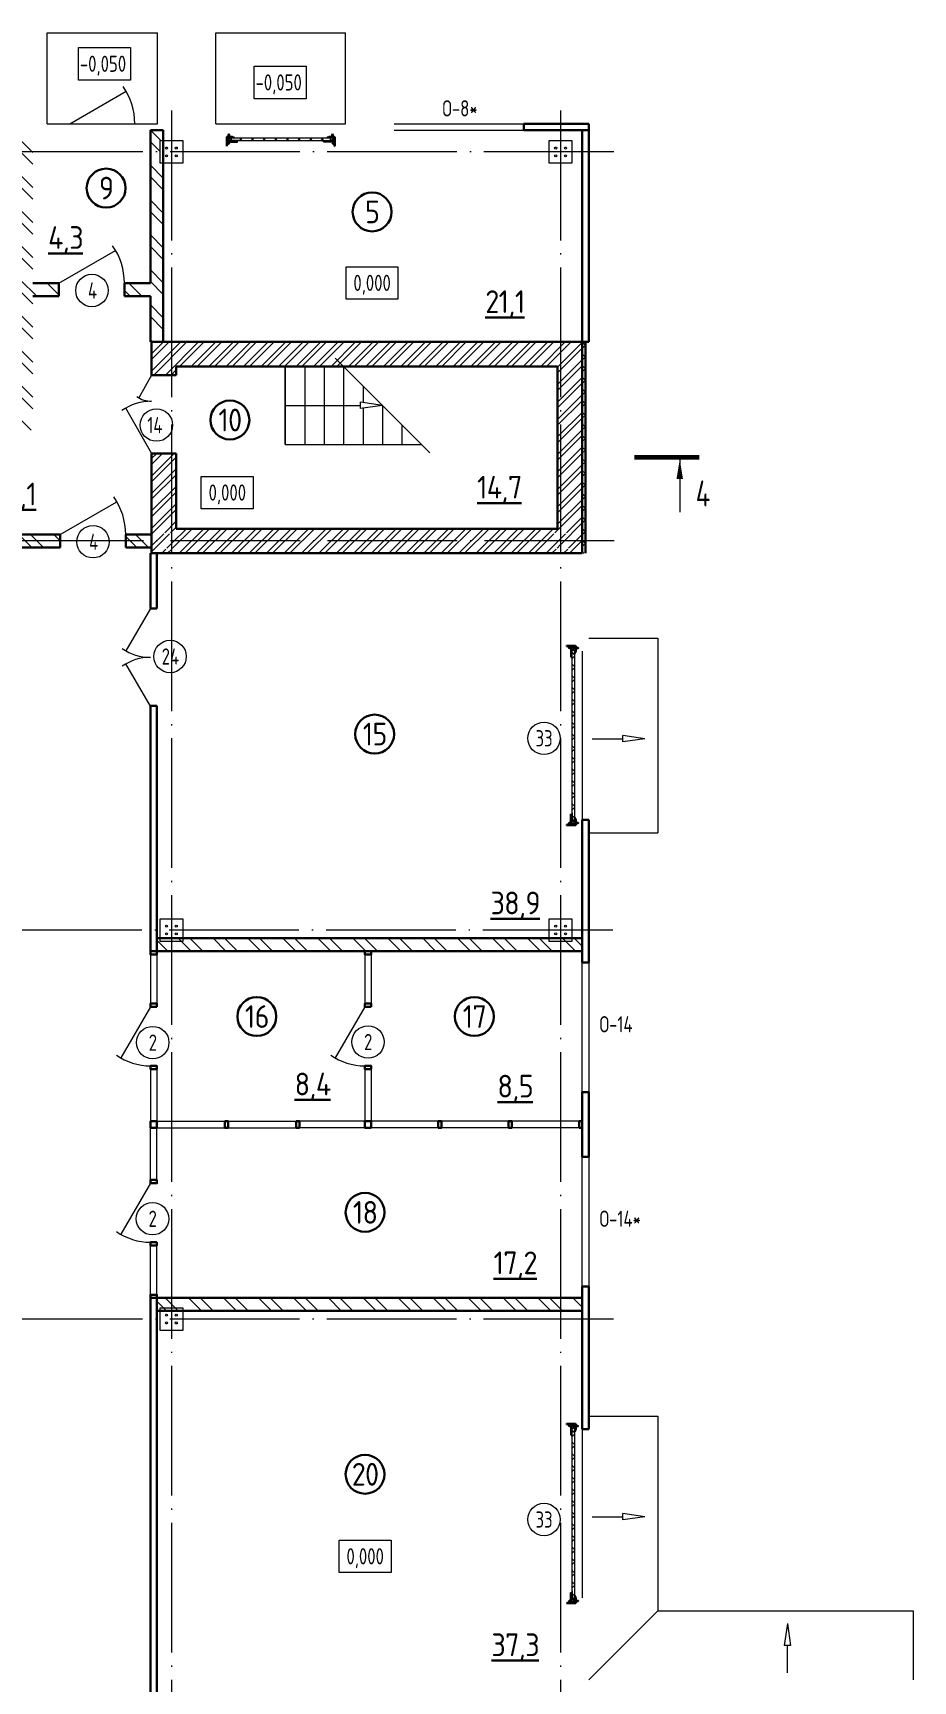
# Model space of a CAD drawing. Extents: x -965262 to 1142518, y -357520 to 71675.
# Drawn here: x -808587 to -795017, y -304829 to -279412 of the extents above; entities that cross this region are included whole.
import ezdxf

# ---------------------------------------------------------------- set-up
doc = ezdxf.new("R2010")
doc.units = 0
doc.header["$LTSCALE"] = 10
doc.linetypes.add('DOTE', pattern=[2.42, 2, -0.2, 0.02, -0.2])
doc.layers.get('0').update_dxf_attribs({"linetype": 'CONTINUOUS', "lineweight": 30})
doc.layers.add('DOTE', color=7, linetype='DOTE', lineweight=9)
doc.styles.add('GOST 2.304', font='isocpeur.ttf', dxfattribs={"width": 0.75, "height": 250})
doc.styles.add('GOST-2.304_Type-B', font='isocpeur.ttf', dxfattribs={"width": 0.9})
doc.styles.get("Standard").update_dxf_attribs({"font": 'isocpeur.ttf', "height": 300})

# ---------------------------------------------------------------- blocks, each defined once
blk = doc.blocks.new('anchor.bolt')
for p, q in [((-0.07, 0), (-0.07, -0.72)), ((0.07, 0), (0.07, -0.06)), ((-0.1, -0.04), (-0.07, -0.03)), ((-0.1, -0.04), (0.09, -0.06)), ((0.07, -0.07), (-0.1, -0.04)), ((-0.1, -0.11), (-0.07, -0.1)), ((-0.1, -0.11), (0.09, -0.13)), ((0.07, -0.14), (-0.1, -0.11)), ((-0.1, -0.18), (-0.07, -0.17)), ((-0.1, -0.18), (0.09, -0.2)), ((0.07, -0.21), (-0.1, -0.18)), ((-0.1, -0.25), (-0.07, -0.24)), ((-0.1, -0.25), (0.09, -0.27)), ((0.07, -0.28), (-0.1, -0.25)), ((-0.1, -0.32), (-0.07, -0.31)), ((-0.1, -0.32), (0.09, -0.34)), ((0.07, -0.35), (-0.1, -0.32)), ((-0.1, -0.39), (-0.07, -0.38)), ((-0.1, -0.39), (0.09, -0.41)), ((0.07, -0.42), (-0.1, -0.39)), ((-0.1, -0.46), (-0.07, -0.45)), ((-0.1, -0.46), (0.09, -0.48)), ((0.07, -0.49), (-0.1, -0.46)), ((-0.1, -0.53), (-0.07, -0.52)), ((-0.1, -0.53), (0.09, -0.55)), ((0.07, -0.56), (-0.1, -0.53)), ((-0.09, -0.6), (-0.07, -0.59)), ((-0.09, -0.6), (0.09, -0.62)), ((0.07, -0.63), (-0.09, -0.6)), ((-0.07, -0.72), (0, -0.8)), ((-0.04, -0.62), (-0.06, -0.63)), ((-0.06, -0.64), (-0.06, -0.63)), ((-0.06, -0.73), (-0.06, -0.64)), ((0, -0.79), (-0.06, -0.73)), ((-0.01, -0.63), (-0.04, -0.62)), ((-0.03, -0.63), (0, -0.79)), ((-0.03, -0.63), (0.01, -0.78)), ((-0.02, -0.63), (0.01, -0.77)), ((-0.01, -0.63), (0.02, -0.76)), ((0.03, -0.69), (-0.01, -0.63)), ((0, -0.64), (0.03, -0.75)), ((0, -0.8), (0.07, -0.72)), ((0, -0.79), (0.03, -0.74)), ((0.01, -0.66), (0.03, -0.74)), ((0.03, -0.74), (0.03, -0.69)), ((0.07, -0.06), (0.09, -0.06)), ((0.09, -0.06), (0.07, -0.07)), ((0.07, -0.07), (0.07, -0.13)), ((0.07, -0.13), (0.09, -0.13)), ((0.09, -0.13), (0.07, -0.14)), ((0.07, -0.14), (0.07, -0.2)), ((0.07, -0.2), (0.09, -0.2)), ((0.09, -0.2), (0.07, -0.21)), ((0.07, -0.21), (0.07, -0.27)), ((0.07, -0.27), (0.09, -0.27)), ((0.09, -0.27), (0.07, -0.28)), ((0.07, -0.28), (0.07, -0.34)), ((0.07, -0.33), (0.09, -0.34)), ((0.09, -0.34), (0.07, -0.35)), ((0.07, -0.35), (0.07, -0.41)), ((0.07, -0.4), (0.09, -0.41)), ((0.09, -0.41), (0.07, -0.42)), ((0.07, -0.42), (0.07, -0.48)), ((0.07, -0.47), (0.09, -0.48)), ((0.09, -0.48), (0.07, -0.49)), ((0.07, -0.49), (0.07, -0.55)), ((0.07, -0.55), (0.09, -0.55)), ((0.09, -0.55), (0.07, -0.56)), ((0.07, -0.56), (0.07, -0.62)), ((0.09, -0.62), (0.07, -0.63)), ((0.07, -0.62), (0.09, -0.62)), ((0.07, -0.63), (0.07, -0.72))]:
    blk.add_line(p, q)
blk.add_arc((0.16, -0.64), 0.222, 187.9982, 219.836)
blk = doc.blocks.new('Крепеж_ворот')
at = {"lineweight": 15}
h = blk.add_hatch(dxfattribs=at)
h.set_pattern_fill('ANSI31', color=256, scale=2, angle=180)
h.set_pattern_definition([(225, (746089.599, 74802.7244), (4.49013, -4.49013), [])])
h.paths.add_polyline_path([(746087, 74804), (746087, 74802), (746091, 74802), (746094, 74802), (746094, 74804)], flags=17)
h.paths.add_polyline_path([(746116, 74802, 0.165118), (746120, 74803), (746124, 74806, -0.301689), (746131, 74807), (746135, 74805, 0.130081), (746138, 74804), (746142, 74804), (746142, 74806), (746138, 74806, -0.130081), (746136, 74807), (746133, 74809, 0.301689), (746123, 74808), (746118, 74805, -0.165112), (746116, 74804), (746064, 74804, -0.414223), (746061, 74807), (746061, 74868), (746059, 74868), (746059, 74869), (746059, 74870), (746059, 74870), (746059, 74871), (746059, 74872), (746059, 74872), (746059, 74873), (746059, 74874), (746059, 74875), (746059, 74876), (746059, 74876), (746059, 74877), (746059, 74877), (746059, 74878), (746059, 74879), (746059, 74879), (746061, 74879), (746061, 74945), (746058, 74945), (746058, 74807, 0.41422), (746064, 74802)])
h = blk.add_hatch(dxfattribs=at)
h.set_pattern_fill('ANSI31', color=256, scale=2, angle=90)
h.set_pattern_definition([(135, (736343.8085, 75928.334), (-4.490128, -4.490128), [])])
edge = h.paths.add_edge_path()
edge.add_ellipse((746065, 74838), major_axis=(-1.67, 1.67), ratio=1, start_angle=45, end_angle=135, ccw=False)
edge.add_line((746063, 74838), (746063, 74868))
edge.add_line((746063, 74868), (746061, 74868))
edge.add_line((746061, 74868), (746061, 74838))
edge.add_ellipse((746065, 74838), major_axis=(-2.89, 2.89), ratio=1, start_angle=45, end_angle=135)
edge.add_line((746065, 74834), (746097, 74834))
edge.add_line((746097, 74834), (746097, 74836))
edge.add_line((746097, 74836), (746065, 74836))
edge = h.paths.add_edge_path()
edge.add_ellipse((746065, 74890), major_axis=(2.89, 2.89), ratio=1, start_angle=106, end_angle=135)
edge.add_line((746061, 74890), (746061, 74879))
edge.add_line((746061, 74879), (746063, 74879))
edge.add_line((746063, 74879), (746063, 74890))
edge.add_ellipse((746065, 74890), major_axis=(-1.67, 1.67), ratio=1, start_angle=16, end_angle=45, ccw=False)
edge.add_line((746063, 74891), (746070, 74904))
edge.add_ellipse((746079, 74899), major_axis=(7.45, 7.45), ratio=1, start_angle=-3, end_angle=106, ccw=False)
edge.add_line((746087, 74906), (746097, 74894))
edge.add_line((746097, 74894), (746099, 74895))
edge.add_line((746099, 74895), (746088, 74907))
edge.add_ellipse((746079, 74899), major_axis=(8.67, 8.67), ratio=1, start_angle=-3, end_angle=106)
edge.add_line((746068, 74905), (746062, 74892))
h = blk.add_hatch(color=256, dxfattribs=at)
h.dxf.hatch_style = 1
h.paths.add_polyline_path([(746146, 74809), (746143, 74810, 0.10613), (746142, 74810), (746136, 74809, -0.181324), (746135, 74810, 0.335683), (746120, 74809, -0.119126), (746119, 74809, 0.371631), (746118, 74808), (746118, 74808, 0.451909), (746119, 74807, 0.124341), (746121, 74808, -0.343618), (746134, 74808, 0.181324), (746137, 74808), (746143, 74808, -0.110452), (746143, 74808), (746147, 74807, -0.710497), (746147, 74805), (746143, 74804), (746136, 74804, -0.178994), (746133, 74805, 0.369834), (746130, 74805, -0.178993), (746127, 74804), (746122, 74804, 0.120709), (746122, 74804), (746120, 74803, -0.017147), (746119, 74802, 0.538795), (746120, 74802), (746127, 74802, 0.207608), (746131, 74804, -0.433918), (746132, 74804, 0.207608), (746135, 74802), (746143, 74802, 0.079707), (746143, 74802), (746148, 74804, 0.461502), (746149, 74807, -0.250825), (746149, 74808, -0.128039), (746173, 74816, 0.416657), (746174, 74816), (746174, 74817, 0.409849), (746173, 74817, 0.127248)])
for p, q in [((746058, 74807), (746058, 74945)), ((746058, 74945), (746061, 74945)), ((746059, 74879), (746063, 74879)), ((746059, 74868), (746059, 74879)), ((746059, 74868), (746063, 74868)), ((746061, 74879), (746061, 74945)), ((746061, 74879), (746061, 74890)), ((746061, 74807), (746061, 74868)), ((746061, 74838), (746061, 74868)), ((746068, 74905), (746062, 74892)), ((746070, 74904), (746063, 74891)), ((746063, 74838), (746063, 74890)), ((746064, 74883), (746063, 74883)), ((746064, 74865), (746063, 74865)), ((746064, 74883), (746064, 74874)), ((746067, 74880), (746064, 74883)), ((746064, 74875), (746064, 74873)), ((746064, 74874), (746064, 74865)), ((746067, 74868), (746064, 74865)), ((746064, 74804), (746116, 74804)), ((746064, 74802), (746116, 74802)), ((746097, 74836), (746065, 74836)), ((746097, 74834), (746065, 74834)), ((746067, 74880), (746067, 74875)), ((746067, 74873), (746067, 74868)), ((746079, 74806), (746102, 74806)), ((746079, 74806), (746079, 74804)), ((746079, 74804), (746102, 74804)), ((746082, 74814), (746081, 74813)), ((746081, 74813), (746081, 74806)), ((746099, 74814), (746082, 74814)), ((746086, 74813), (746086, 74806)), ((746087, 74906), (746097, 74894)), ((746088, 74907), (746099, 74895)), ((746095, 74813), (746095, 74806)), ((746097, 74894), (746099, 74895)), ((746097, 74834), (746097, 74836)), ((746099, 74814), (746100, 74813)), ((746100, 74813), (746100, 74806)), ((746102, 74806), (746102, 74804)), ((746118, 74805), (746123, 74808)), ((746120, 74803), (746124, 74806)), ((746135, 74805), (746131, 74807)), ((746136, 74807), (746133, 74809)), ((746142, 74806), (746138, 74806)), ((746138, 74804), (746142, 74804)), ((746142, 74806), (746142, 74804)), ((746142, 74804), (746142, 74806)), ((746143, 74804), (746147, 74805)), ((746143, 74802), (746148, 74804)), ((746174, 74817), (746174, 74816))]:
    blk.add_line(p, q)
for p, q in [((746061, 74879), (746061, 74881)), ((746061, 74834), (746061, 74868)), ((746063, 74883), (746063, 74874)), ((746063, 74874), (746063, 74865)), ((746073, 74842), (746073, 74905)), ((746073, 74896), (746077, 74892)), ((746073, 74851), (746077, 74855)), ((746074, 74886), (746074, 74861)), ((746074, 74880), (746076, 74880)), ((746074, 74867), (746076, 74867)), ((746076, 74886), (746076, 74883)), ((746076, 74883), (746076, 74886)), ((746076, 74886), (746077, 74886)), ((746076, 74864), (746076, 74883)), ((746077, 74873), (746076, 74880)), ((746076, 74880), (746076, 74867)), ((746077, 74873), (746076, 74867)), ((746076, 74864), (746076, 74861)), ((746076, 74864), (746076, 74861)), ((746076, 74861), (746077, 74861)), ((746077, 74886), (746077, 74892)), ((746077, 74861), (746077, 74855)), ((746081, 74898), (746081, 74886)), ((746081, 74849), (746081, 74861)), ((746087, 74898), (746082, 74898)), ((746082, 74886), (746087, 74886)), ((746082, 74861), (746087, 74861)), ((746087, 74849), (746082, 74849)), ((746087, 74899), (746087, 74898)), ((746087, 74886), (746087, 74898)), ((746087, 74886), (746098, 74886)), ((746087, 74849), (746087, 74861)), ((746087, 74861), (746098, 74861)), ((746087, 74847), (746087, 74849)), ((746099, 74885), (746099, 74883)), ((746099, 74883), (746099, 74864)), ((746099, 74882), (746100, 74882)), ((746099, 74865), (746100, 74865)), ((746099, 74862), (746099, 74864)), ((746100, 74861), (746100, 74886)), ((746100, 74886), (746110, 74886)), ((746100, 74861), (746110, 74861)), ((746110, 74861), (746110, 74886)), ((746110, 74881), (746225, 74881)), ((746110, 74865), (746212, 74865)), ((746114, 74877), (746225, 74877)), ((746250, 74859), (746250, 74863))]:
    blk.add_line(p, q, dxfattribs=at)
at = {"lineweight": 15, "ltscale": 0.5}
for p, q in [((746076, 74886), (746074, 74886)), ((746076, 74861), (746074, 74861))]:
    blk.add_line(p, q, dxfattribs=at)
at = {"lineweight": 15, "extrusion": (-1.7375e-14, 1, 0)}
for p, q in [((746113, 74884), (746225, 74884)), ((746113, 74863), (746113, 74884)), ((746113, 74863), (746136, 74863)), ((746117, 74857), (746117, 74829)), ((746117, 74826), (746119, 74823)), ((746119, 74823), (746123, 74825)), ((746121, 74857), (746121, 74829)), ((746123, 74825), (746121, 74828)), ((746123, 74863), (746123, 74863)), ((746250, 74863), (746123, 74863)), ((746250, 74859), (746123, 74859)), ((746124, 74840), (746124, 74849)), ((746136, 74882), (746157, 74882)), ((746136, 74863), (746136, 74882)), ((746157, 74882), (746157, 74863)), ((746157, 74863), (746212, 74863))]:
    blk.add_line(p, q, dxfattribs=at)
at = {"lineweight": 15, "ltscale": 0.5, "extrusion": (-1.7375e-14, 1, 0)}
for p, q in [((746113, 74880), (746225, 74880)), ((746136, 74866), (746113, 74866)), ((746115, 74871), (746120, 74871)), ((746121, 74857), (746117, 74857)), ((746117, 74852), (746117, 74854)), ((746121, 74840), (746117, 74840)), ((746117, 74837), (746117, 74835)), ((746121, 74829), (746117, 74829)), ((746120, 74839), (746120, 74850)), ((746124, 74848), (746120, 74848)), ((746124, 74841), (746120, 74841)), ((746123, 74869), (746123, 74863)), ((746123, 74863), (746123, 74859)), ((746140, 74863), (746140, 74859)), ((746153, 74863), (746153, 74859)), ((746212, 74866), (746157, 74866)), ((746173, 74863), (746173, 74859))]:
    blk.add_line(p, q, dxfattribs=at)
at = {"lineweight": 15, "extrusion": (-2.77556e-16, -1, 0)}
for p, q in [((746225, 74866), (746114, 74866)), ((746128, 74866), (746128, 74863)), ((746138, 74866), (746138, 74863)), ((746164, 74866), (746164, 74863)), ((746174, 74866), (746174, 74863)), ((746201, 74866), (746201, 74863)), ((746210, 74866), (746210, 74863)), ((746225, 74884), (746225, 74863))]:
    blk.add_line(p, q, dxfattribs=at)
at = {"extrusion": (-1, -4.26669e-14, 0)}
for p, q in [((746118, 74808), (746118, 74808)), ((746136, 74809), (746142, 74810)), ((746143, 74808), (746137, 74808)), ((746143, 74810), (746146, 74809)), ((746147, 74807), (746143, 74808))]:
    blk.add_line(p, q, dxfattribs=at)
at = {"extrusion": (-1, -4.2422e-14, 1.22461e-16)}
for p, q in [((746119, 74803), (746122, 74804)), ((746127, 74802), (746120, 74802)), ((746122, 74804), (746127, 74804)), ((746143, 74802), (746135, 74802)), ((746136, 74804), (746143, 74804))]:
    blk.add_line(p, q, dxfattribs=at)
for centre, radius, start, end in [((746064, 74807), 5.62, 180, 270), ((746064, 74807), 3.11, 180, 270), ((746082, 74804), 10.4, 68.2753, 87.8782), ((746091, 74798), 16.2, 73.306, 107.292), ((746099, 74804), 10.4, 92.1218, 111.7247), ((746116, 74807), 3.11, 270, 307.5043), ((746116, 74807), 5.62, 270, 307.5043), ((746119, 74808), 0.586, 91.7247, 173.2711), ((746119, 74807), 0.586, 173.2711, 270.547), ((746118, 74812), 3.52, 271.7247, 298.8983), ((746118, 74812), 5.21, 270.547, 298.8983), ((746128, 74799), 12.4, 54.8903, 129.1143), ((746128, 74799), 10.7, 54.8903, 130.7448), ((746128, 74801), 8.97, 60.3534, 127.5043), ((746128, 74801), 8.97, 60.3534, 127.5043), ((746128, 74801), 8.97, 60.3534, 127.5043), ((746128, 74801), 6.46, 60.3534, 127.5043), ((746136, 74811), 3.54, 234.8903, 276), ((746136, 74811), 1.86, 234.8903, 276), ((746138, 74810), 5.62, 240.3534, 270), ((746138, 74810), 3.11, 240.3534, 270), ((746143, 74810), 0.292, 71.7675, 96), ((746143, 74808), 0.292, 70.7873, 96), ((746176, 74761), 56.8, 93.2805, 122.2878), ((746147, 74806), 0.562, 289.2127, 70.7873), ((746147, 74806), 2.25, 288.2291, 27.3228), ((746176, 74765), 50.3, 93.6593, 122.8448), ((746150, 74807), 0.586, 151, 207.3228), ((746173, 74817), 0.6, 4.1357, 93.2805), ((746173, 74816), 0.6, 273.6593, 4.1357)]:
    blk.add_arc(centre, radius, start, end)
at = {"lineweight": 15}
for centre, radius, start, end in [((746079, 74899), 8.28, 0, 136.0097), ((746079, 74847), 8.28, 223.9903, 0), ((746077, 74883), 0.956, 180, 270), ((746077, 74883), 0.75, 180, 270), ((746077, 74864), 0.956, 90, 180), ((746077, 74864), 0.75, 90, 180), ((746076, 74892), 0.375, 0, 45), ((746076, 74855), 0.375, 315, 0), ((746082, 74898), 0.375, 91, 180), ((746082, 74886), 0.75, 180, 270), ((746082, 74861), 0.75, 90, 180), ((746082, 74849), 0.375, 180, 269), ((746098, 74885), 0.375, 0, 90), ((746098, 74862), 0.375, 270, 0), ((746123, 74857), 5.92, 90, 180), ((746123, 74829), 5.92, 180, 199.6464), ((746123, 74857), 1.87, 90, 180), ((746129, 74855), 8.15, 194.9986, 233.9214), ((746129, 74833), 8.15, 126.0786, 165.0014), ((746123, 74829), 1.87, 180, 185.5313)]:
    blk.add_arc(centre, radius, start, end, dxfattribs=at)
at = {"lineweight": 15, "ltscale": 0.5}
for centre, radius, start, end in [((746119, 74852), 2.25, 195, 270), ((746119, 74836), 2.25, 90, 165), ((746119, 74850), 0.375, 0, 90), ((746119, 74839), 0.375, 270, 0)]:
    blk.add_arc(centre, radius, start, end, dxfattribs=at)
at = {"extrusion": (-1.22461e-16, -5.20252e-30, -1)}
for centre, radius, start, end in [((-746120, 74802), 0.187, 270, 62.4687), ((-746122, 74803), 0.586, 62.4687, 90), ((-746127, 74809), 4.69, 229.4077, 270), ((-746127, 74807), 4.69, 223.0863, 270), ((-746131, 74803), 2.32, 49.4077, 130.5923), ((-746131, 74803), 0.637, 43.0863, 136.9137), ((-746135, 74807), 4.69, 270, 316.9137), ((-746136, 74809), 4.69, 270, 310.5923), ((-746143, 74804), 0.292, 250.7873, 270), ((-746143, 74802), 0.292, 251.7709, 270)]:
    blk.add_arc(centre, radius, start, end, dxfattribs=at)
at = {"extrusion": (0, 0, -1)}
for centre, major_axis, start_param, end_param in [((746065, 74890), (2.89, 2.89), 3.926991, 4.433136), ((746065, 74838), (-2.89, 2.89), 3.926991, 5.497787), ((746065, 74890), (-1.67, 1.67), 5.497787, 6.003933), ((746065, 74838), (-1.67, 1.67), 3.926991, 5.497787), ((746079, 74899), (8.67, 8.67), 4.433136, 6.335545), ((746079, 74899), (7.45, 7.45), 4.433136, 6.335545)]:
    blk.add_ellipse(centre, major_axis=major_axis, ratio=1, start_param=start_param, end_param=end_param, dxfattribs=at)
for points in [[(746067, 74875), (746066, 74875), (746064, 74875)], [(746064, 74873), (746066, 74873), (746067, 74873)]]:
    blk.add_rational_spline(points, [1, 1.01284142743, 1], degree=2)
at = {"lineweight": 15, "ltscale": 0.5}
for points, knots in [([(746115, 74871), (746115, 74871), (746114, 74871), (746114, 74871), (746114, 74872), (746113, 74872), (746113, 74872), (746113, 74873), (746113, 74873), (746113, 74873)], [0.37141352, 0.37141352, 0.37141352, 0.37141352, 0.39402571, 0.39402571, 0.41663789, 0.41663789, 0.43959523, 0.43959523, 0.46255257, 0.46255257, 0.46255257, 0.46255257]), ([(746123, 74869), (746123, 74869), (746123, 74869), (746122, 74870), (746122, 74870), (746122, 74871), (746122, 74871), (746121, 74871), (746121, 74871), (746120, 74871)], [0.28027447, 0.28027447, 0.28027447, 0.28027447, 0.30323181, 0.30323181, 0.32618916, 0.32618916, 0.34880134, 0.34880134, 0.37141352, 0.37141352, 0.37141352, 0.37141352])]:
    blk.add_open_spline(points, degree=3, knots=knots, dxfattribs=at)
at = {"lineweight": 15}
for points in [[(746117, 74827), (746117, 74827), (746117, 74826), (746117, 74826)], [(746121, 74828), (746121, 74828), (746121, 74828), (746121, 74829)]]:
    blk.add_open_spline(points, degree=3, dxfattribs=at)
at = {"xscale": -50.80000000000001, "yscale": 50.80000000000001, "zscale": 50.80000000000001}
blk.add_blockref('anchor.bolt', (746091, 74804), dxfattribs=at)

msp = doc.modelspace()

# ---------------------------------------------------------------- hatches: boundary and pattern name
at = {"lineweight": 15}
h = msp.add_hatch(dxfattribs=at)
h.set_pattern_fill('ANSI32', color=256, scale=40, angle=90, style=0)
h.paths.add_polyline_path([(-820401.8, -280912), (-820601.8, -280912), (-820601.8, -281247), (-820401.8, -281247)])
h.paths.add_polyline_path([(-822606.8, -282772), (-822806.8, -282772), (-822806.8, -285337), (-822606.8, -285337)])
h.paths.add_polyline_path([(-822606.8, -281247), (-822806.8, -281247), (-822806.8, -282572), (-822606.8, -282572)])
h.paths.add_polyline_path([(-822606.8, -280912), (-822806.8, -280912), (-822806.8, -281247), (-822606.8, -281247)])
h.paths.add_polyline_path([(-835967, -291032), (-836367, -291032), (-836367, -291422), (-835967, -291422)])
h.paths.add_polyline_path([(-838957, -291032), (-839357, -291032), (-839357, -291422), (-838957, -291422)], flags=17)
h.paths.add_polyline_path([(-828037, -290097), (-828427, -290097), (-828427, -290497), (-828037, -290497)], flags=17)
h.paths.add_polyline_path([(-843392, -300467), (-843467, -300467), (-843467, -301167), (-844352, -301167), (-844352, -301267), (-843392, -301267)], flags=17)
h.paths.add_polyline_path([(-842327, -301167), (-843267, -301167), (-843267, -300467), (-843292, -300467), (-843292, -301267), (-842327, -301267)])
h.paths.add_polyline_path([(-843392, -299567), (-843467, -299567), (-843467, -299757), (-843392, -299757)], flags=16)
h.paths.add_polyline_path([(-843267, -299567), (-843292, -299567), (-843292, -299757), (-843267, -299757)], flags=17)
h.paths.add_polyline_path([(-844352, -299567), (-844402, -299567), (-844402, -301167), (-844352, -301167)], flags=17)
h.paths.add_polyline_path([(-844452, -299567), (-844602, -299567), (-844602, -301367), (-844452, -301367)], flags=17)
h.paths.add_polyline_path([(-820401.8, -280912), (-820601.8, -280912), (-820601.8, -281247), (-820401.8, -281247)])
h.paths.add_polyline_path([(-848452, -303816.8), (-848762, -303816.8), (-848762, -304016.8), (-848452, -304016.8)])
h.paths.add_polyline_path([(-848237, -303816.8), (-848452, -303816.8), (-848452, -304016.8), (-848237, -304016.8)])
h.paths.add_polyline_path([(-846637, -303816.8), (-847037, -303816.8), (-847037, -304016.8), (-846637, -304016.8)])
h.paths.add_polyline_path([(-845327, -303816.8), (-845727, -303816.8), (-845727, -304016.8), (-845327, -304016.8)])
h.paths.add_polyline_path([(-843727, -303816.8), (-844127, -303816.8), (-844127, -304016.8), (-843727, -304016.8)])
h.paths.add_polyline_path([(-842452, -303816.8), (-842527, -303816.8), (-842527, -304016.8), (-842452, -304016.8)])
h.paths.add_polyline_path([(-842452, -280812), (-842787, -280812), (-842787, -281012), (-842452, -281012)])
h.paths.add_polyline_path([(-842127, -280812), (-842452, -280812), (-842452, -281012), (-842327, -281012), (-842327, -281072), (-842277, -281072), (-842277, -281247), (-842127, -281247)])
h.paths.add_polyline_path([(-842127, -281247), (-842277, -281247), (-842277, -281422), (-842327, -281422), (-842327, -287072), (-842277, -287072), (-842277, -287247), (-842127, -287247)])
h.paths.add_polyline_path([(-842127, -287247), (-842277, -287247), (-842277, -287422), (-842327, -287422), (-842327, -293072), (-842277, -293072), (-842277, -293247), (-842127, -293247), (-842127, -291622), (-836452, -291622), (-836452, -291422), (-842127, -291422)])
h.paths.add_polyline_path([(-842127, -293247), (-842277, -293247), (-842277, -293422), (-842327, -293422), (-842327, -296357), (-842127, -296357)])
h.paths.add_polyline_path([(-842127, -297357), (-842327, -297357), (-842327, -297557), (-842452, -297557), (-842452, -297757), (-842327, -297757), (-842327, -297957), (-842127, -297957)])
h.paths.add_polyline_path([(-842452, -297557), (-845452, -297557), (-845452, -297757), (-842452, -297757)])
h.paths.add_polyline_path([(-845452, -297557), (-848452, -297557), (-848452, -297757), (-847162, -297757), (-847162, -297957), (-846962, -297957), (-846962, -297757), (-845452, -297757)])
h.paths.add_polyline_path([(-848452, -297557), (-848762, -297557), (-848762, -297757), (-848452, -297757)])
h.paths.add_polyline_path([(-848452, -299367), (-848762, -299367), (-848762, -299567), (-848452, -299567)])
h.paths.add_polyline_path([(-846562, -299367), (-846962, -299367), (-846962, -299247), (-847162, -299247), (-847162, -299367), (-848452, -299367), (-848452, -299567), (-846562, -299567)])
h.paths.add_polyline_path([(-846962, -298967), (-847162, -298967), (-847162, -299247), (-846962, -299247)])
h.paths.add_polyline_path([(-845452, -299422), (-845627, -299422), (-845627, -299367), (-845652, -299367), (-845652, -299567), (-845452, -299567)])
h.paths.add_polyline_path([(-844252, -299367), (-845277, -299367), (-845277, -299422), (-845452, -299422), (-845452, -299567), (-844452, -299567), (-844452, -301367), (-842452, -301367), (-842452, -301267), (-843292, -301267), (-843292, -300467), (-843392, -300467), (-843392, -301267), (-844352, -301267), (-844352, -299567), (-844252, -299567)])
h.paths.add_polyline_path([(-842127, -299567), (-841727.5, -299567), (-841727.5, -299367), (-842127, -299367), (-842127, -299247), (-842277, -299247), (-842277, -299422), (-842452, -299422), (-842452, -299567), (-842327, -299567), (-842327, -301267), (-842452, -301267), (-842452, -301367), (-842327, -301367), (-842327, -303816.8), (-842452, -303816.8), (-842452, -304016.8), (-842127, -304016.8)])
h.paths.add_polyline_path([(-842452, -299422), (-842627, -299422), (-842627, -299367), (-843542, -299367), (-843542, -299567), (-843392, -299567), (-843392, -299757), (-843292, -299757), (-843292, -299567), (-842452, -299567)], flags=17)
h.paths.add_polyline_path([(-842127, -298967), (-842327, -298967), (-842327, -299072), (-842277, -299072), (-842277, -299247), (-842127, -299247)])
h.paths.add_polyline_path([(-840417.5, -299247), (-840617.5, -299247), (-840617.5, -299367), (-840817.5, -299367), (-840817.5, -299567), (-840417.5, -299567), (-840417.5, -299472)])
h.paths.add_polyline_path([(-840417.5, -293347), (-836627, -293347), (-836627, -293247), (-840617.5, -293247), (-840617.5, -299247), (-840417.5, -299247)])
h.paths.add_polyline_path([(-836627, -293147), (-840617.5, -293147), (-840617.5, -293247), (-836627, -293247)], flags=17)
h.paths.add_polyline_path([(-830627, -293247), (-836277, -293247), (-836277, -293347), (-830627, -293347)])
h.paths.add_polyline_path([(-830627, -293147), (-836277, -293147), (-836277, -293247), (-830627, -293247)])
h.paths.add_polyline_path([(-829837, -293247), (-830277, -293247), (-830277, -293347), (-829837, -293347)])
h.paths.add_polyline_path([(-829837, -293147), (-830277, -293147), (-830277, -293247), (-829837, -293247)])
h.paths.add_polyline_path([(-832852, -291472), (-833027, -291472), (-833027, -291422), (-836452, -291422), (-836452, -291622), (-832852, -291622)])
h.paths.add_polyline_path([(-830452, -291472), (-830627, -291472), (-830627, -291422), (-832677, -291422), (-832677, -291472), (-832852, -291472), (-832852, -291622), (-830452, -291622)])
h.paths.add_polyline_path([(-830127, -291297), (-830277, -291297), (-830277, -291472), (-830452, -291472), (-830452, -291622), (-830127, -291622)])
h.paths.add_polyline_path([(-830127, -287247), (-830327, -287247), (-830327, -291122), (-830277, -291122), (-830277, -291297), (-830127, -291297)])
h.paths.add_polyline_path([(-830127, -286247), (-830277, -286247), (-830277, -286422), (-830327, -286422), (-830327, -287247), (-830127, -287247)])
h.paths.add_polyline_path([(-826137, -285337), (-830127, -285337), (-830127, -281247), (-830327, -281247), (-830327, -286072), (-830277, -286072), (-830277, -286247), (-830127, -286247), (-830127, -285537), (-826137, -285537)])
h.paths.add_polyline_path([(-830127, -280812), (-830327, -280812), (-830327, -281247), (-830127, -281247)])
h.paths.add_polyline_path([(-818452, -285337), (-825127, -285337), (-825127, -285537), (-818452, -285537)])
h.paths.add_polyline_path([(-815957, -285337), (-818452, -285337), (-818452, -285537), (-815957, -285537)])
h.paths.add_polyline_path([(-812452, -285337), (-814947, -285337), (-814947, -285537), (-812452, -285537)])
h.paths.add_polyline_path([(-806577, -281422), (-806627, -281422), (-806627, -281247), (-806777, -281247), (-806777, -283272), (-807176.8, -283272), (-807176.8, -283472), (-806777, -283472), (-806777, -284177), (-806577, -284177)])
h.paths.add_polyline_path([(-806627, -281072), (-806577, -281072), (-806577, -280912), (-806777, -280912), (-806777, -281247), (-806627, -281247)])
h.paths.add_polyline_path([(-808587, -280912), (-808787, -280912), (-808787, -281247), (-808587, -281247)])
h.paths.add_polyline_path([(-828827, -293347), (-828827, -293147), (-828627, -293147), (-828627, -287147), (-808167, -287147), (-808167, -287347), (-828427, -287347), (-828427, -293347)])
h.paths.add_polyline_path([(-812452, -285537), (-812452, -285337), (-808787, -285337), (-808787, -281247), (-808587, -281247), (-808587, -283272), (-808186.8, -283272), (-808186.8, -283472), (-808587, -283472), (-808587, -285537)])
h.paths.add_polyline_path([(-807157, -287347), (-806757, -287347), (-806757, -287147), (-807157, -287147)])
h.paths.add_polyline_path([(-806677, -293572), (-800117, -293572), (-800117, -293372), (-806677, -293372)])
h.paths.add_polyline_path([(-806677, -299122), (-800117, -299122), (-800117, -298922), (-806677, -298922)])
h = msp.add_hatch(dxfattribs=at)
h.set_pattern_fill('ANSI37', color=256, scale=40, angle=270)
h.set_pattern_definition([(315, (-806278.97, -281046.9), (89.8026, 89.8026), []), (45, (-806278.97, -281046.9), (-89.8026, 89.8026), [])])
h.paths.add_polyline_path([(-805533.4, -281027.9), (-807033.4, -281027.9), (-807033.4, -281067.9), (-805533.4, -281067.9)])
h.paths.add_polyline_path([(-806633.4, -281027.9), (-807033.4, -281027.9), (-807033.4, -281067.9), (-806633.4, -281067.9)], flags=16)
h.paths.add_polyline_path([(-806633.4, -281067.9), (-804000.6, -281067.9), (-804000.6, -281027.9), (-806633.4, -281027.9)])
h = msp.add_hatch(dxfattribs=at)
h.set_pattern_fill('ANSI32', color=256, scale=20, style=0)
h.set_pattern_definition([(45, (-1267480.36, -422871.15), (-134.70384, 134.70384), []), (45, (-1267390.56, -422871.15), (-134.70384, 134.70384), [])])
h.paths.add_polyline_path([(-806452, -285892), (-806757, -285892), (-806757, -285897), (-806452, -285897)], flags=16)
h.paths.add_polyline_path([(-806377, -285892), (-806452, -285892), (-806452, -285897), (-806377, -285897)], flags=17)
h.paths.add_polyline_path([(-806452, -284687), (-806757, -284687), (-806757, -284692), (-806452, -284692)], flags=16)
h.paths.add_polyline_path([(-806377, -284687), (-806452, -284687), (-806452, -284692), (-806377, -284692)], flags=17)
h.paths.add_polyline_path([(-800117, -284177), (-806757, -284177), (-806757, -284692), (-806377, -284692), (-806377, -284557), (-800497, -284557), (-800497, -287057), (-806377, -287057), (-806377, -285892), (-806757, -285892), (-806757, -287437), (-806677, -287437), (-800117, -287437)])
h.paths.add_polyline_path([(-800577, -287122), (-800327, -287122), (-800327, -287136), (-800427.5, -287136, 0.4142136), (-800447.5, -287156), (-800447.5, -287338, 0.4142136), (-800427.5, -287358), (-800327, -287358), (-800327, -287372), (-800577, -287372), (-800577, -287358), (-800476.5, -287358, 0.4142136), (-800456.5, -287338), (-800456.5, -287156, 0.4142136), (-800476.5, -287136), (-800577, -287136)], flags=16)
h.paths.add_polyline_path([(-806327, -287122), (-806327, -287136), (-806447.5, -287136), (-806447.5, -287358), (-806327, -287358), (-806327, -287372), (-806577, -287372), (-806577, -287358), (-806456.5, -287358), (-806456.5, -287136), (-806577, -287136), (-806577, -287122)], flags=16)
h = msp.add_hatch(dxfattribs=at)
h.set_pattern_fill('ANSI37', color=256, scale=40)
h.set_pattern_definition([(45, (-165344.78, -35656.45), (-89.802561, 89.802561), []), (135, (-165344.78, -35656.45), (-89.802561, -89.802561), [])])
h.paths.add_polyline_path([(-800117, -287437), (-800117, -284177), (-800067, -284177), (-800067, -287437)])
h = msp.add_hatch(dxfattribs=at)
h.set_pattern_fill('ANSI37', color=256, scale=40)
h.set_pattern_definition([(45, (-960615.63, 641880.33), (-89.802561, 89.802561), []), (135, (-960615.63, 641880.33), (-89.802561, -89.802561), [])])
h.paths.add_polyline_path([(-800272.9, -291563.4), (-800272.9, -288930.6), (-800232.9, -288930.6), (-800232.9, -291563.4)])
h = msp.add_hatch(dxfattribs=at)
h.set_pattern_fill('ANSI37', color=256, scale=40)
h.set_pattern_definition([(45, (-960615.63, 629880.33), (-89.802561, 89.802561), []), (135, (-960615.63, 629880.33), (-89.802561, -89.802561), [])])
h.paths.add_polyline_path([(-800272.9, -303563.4), (-800272.9, -300930.6), (-800232.9, -300930.6), (-800232.9, -303563.4)])

# ---------------------------------------------------------------- linework, layer by layer
at = {"lineweight": 15, "ltscale": 0.3}
for p, q in [((-808366.8, -280811.9, 1808.5), (-808366.8, -279411.9, 1808.5)), ((-808366.8, -279411.9, 1808.5), (-806666.8, -279411.9, 1808.5)), ((-806666.8, -280811.9, 1808.5), (-806666.8, -279411.9, 1808.5)), ((-805766.8, -280811.9, 1808.5), (-805766.8, -279411.9, 1808.5)), ((-805766.8, -279411.9, 1808.5), (-803766.8, -279411.9, 1808.5)), ((-803766.8, -280811.9, 1808.5), (-803766.8, -279411.9, 1808.5)), ((-808366.8, -280811.9, 1808.5), (-806666.8, -280811.9, 1808.5)), ((-805766.8, -280811.9, 1808.5), (-803766.8, -280811.9, 1808.5)), ((-804697, -285757, 1808.5), (-804697, -284557, 1808.5))]:
    msp.add_line(p, q, dxfattribs=at)
at = {"lineweight": 15}
for p, q in [((-807882.7, -279637.9, 1808.5), (-807082.7, -279637.9, 1808.5)), ((-807882.7, -280137.9, 1808.5), (-807882.7, -279637.9, 1808.5)), ((-807082.7, -279637.9, 1808.5), (-807082.7, -280137.9, 1808.5)), ((-805174, -279925.7, 1808.5), (-804374, -279925.7, 1808.5)), ((-805174, -280425.7, 1808.5), (-805174, -279925.7, 1808.5)), ((-804374, -279925.7, 1808.5), (-804374, -280425.7, 1808.5)), ((-808017, -280812), (-807151, -280312)), ((-807082.7, -280137.9, 1808.5), (-807882.7, -280137.9, 1808.5)), ((-804374, -280425.7, 1808.5), (-805174, -280425.7, 1808.5)), ((-803016.8, -280812), (-801016.8, -280812)), ((-806627, -281422, -1451.3), (-806627, -281072, -1451.3)), ((-806627, -281072, -1451.3), (-806277, -281072, -1451.3)), ((-806277, -281072, -1451.3), (-806277, -281422, -1451.3)), ((-805533.4, -281027.9, 1808.5), (-804000.6, -281027.9, 1808.5)), ((-805533.4, -281027.9, 1808.5), (-805533.4, -281067.9, 1808.5)), ((-805533.4, -281067.9, 1808.5), (-804000.6, -281067.9, 1808.5)), ((-804000.6, -281027.9, 1808.5), (-804000.6, -281067.9, 1808.5)), ((-803016.8, -280912), (-801016.8, -280912)), ((-800627, -281422, -1451.3), (-800627, -281072, -1451.3)), ((-800627, -281072, -1451.3), (-800277, -281072, -1451.3)), ((-800277, -281072, -1451.3), (-800277, -281422, -1451.3)), ((-806277, -281422, -1451.3), (-806627, -281422, -1451.3)), ((-800277, -281422, -1451.3), (-800627, -281422, -1451.3)), ((-808186.8, -283272), (-807312.1, -282767, 1808.5)), ((-803759.5, -283017, 1808.5), (-802959.5, -283017, 1808.5)), ((-803759.5, -283517, 1808.5), (-803759.5, -283017, 1808.5)), ((-802959.5, -283017, 1808.5), (-802959.5, -283517, 1808.5)), ((-802959.5, -283517, 1808.5), (-803759.5, -283517, 1808.5)), ((-803928.3, -284425.7, 1808.5), (-802465.7, -285888.4, 1808.5)), ((-806757, -284692), (-806957, -285038.4)), ((-803197, -285157, 1808.5), (-803536.3, -285108, 1808.5)), ((-803536.3, -285206, 1808.5), (-803536.3, -285108, 1808.5)), ((-803197, -285157, 1808.5), (-803536.3, -285206, 1808.5)), ((-806757, -285892), (-807157, -285199.2)), ((-805991.7, -286250.7, 1808.5), (-805191.7, -286250.7, 1808.5)), ((-805991.7, -286750.7, 1808.5), (-805991.7, -286250.7, 1808.5)), ((-805191.7, -286250.7, 1808.5), (-805191.7, -286750.7, 1808.5)), ((-808167, -287147, 2143.4), (-807292.3, -286642, 3951.9)), ((-805191.7, -286750.7, 1808.5), (-805991.7, -286750.7, 1808.5)), ((-806777, -288287), (-807154.5, -288940.8)), ((-800232.9, -288930.6, 1808.5), (-800272.9, -288930.6, 1808.5)), ((-800272.9, -291563.4, 1808.5), (-800272.9, -288930.6, 1808.5)), ((-800232.9, -291563.4, 1808.5), (-800232.9, -288930.6, 1808.5)), ((-800117, -288947), (-800117, -291547)), ((-800016.7, -288747), (-798951.5, -288747)), ((-798951.5, -288747), (-798951.5, -291747)), ((-806777, -289797), (-807154.5, -289143.2)), ((-799150, -290296), (-799489.3, -290247)), ((-799489.3, -290345), (-799489.3, -290247)), ((-799966.5, -290296), (-799489.3, -290296)), ((-799150, -290296), (-799489.3, -290345)), ((-800232.9, -291563.4, 1808.5), (-800272.9, -291563.4, 1808.5)), ((-800016.7, -291747), (-798951.5, -291747)), ((-806627, -293422, -1451.3), (-806627, -293072, -1451.3)), ((-806627, -293072, -1451.3), (-806277, -293072, -1451.3)), ((-806277, -293072, -1451.3), (-806277, -293422, -1451.3)), ((-800627, -293422, -1451.3), (-800627, -293072, -1451.3)), ((-800627, -293072, -1451.3), (-800277, -293072, -1451.3)), ((-800277, -293072, -1451.3), (-800277, -293422, -1451.3)), ((-806277, -293422, -1451.3), (-806627, -293422, -1451.3)), ((-800277, -293422, -1451.3), (-800627, -293422, -1451.3)), ((-806777, -293622), (-806777, -294382)), ((-806677, -293622), (-806677, -294382)), ((-803472, -293622), (-803472, -294382)), ((-803372, -293622), (-803372, -294382)), ((-800117, -295747), (-800117, -293747)), ((-800017, -293747), (-800017, -295747)), ((-806777, -294432), (-807232, -295220.1)), ((-803472, -294432), (-803927, -295220.1)), ((-806777, -295392), (-806777, -296197)), ((-806677, -295392), (-806677, -296197)), ((-803472, -295392), (-803472, -296197)), ((-803372, -295392), (-803372, -296197)), ((-806777, -297102), (-806777, -296297)), ((-806677, -296197), (-805627, -296197)), ((-806677, -297102), (-806677, -296297)), ((-806677, -296297), (-805627, -296297)), ((-805577, -296197), (-804527, -296197)), ((-805577, -296297), (-804527, -296297)), ((-803472, -296197), (-804477, -296197)), ((-803472, -296297), (-804477, -296297)), ((-802337, -296197), (-803372, -296197)), ((-802337, -296297), (-803372, -296297)), ((-801252, -296197), (-802287, -296197)), ((-801252, -296297), (-802287, -296297)), ((-800167, -296197), (-801202, -296197)), ((-800167, -296297), (-801202, -296297)), ((-800117, -298747), (-800117, -296747)), ((-800017, -296747), (-800017, -298747)), ((-806777, -297152), (-807232, -297940.1)), ((-806777, -298872), (-806777, -298112)), ((-806677, -298872), (-806677, -298112)), ((-806627, -299422, -1451.3), (-806627, -299072, -1451.3)), ((-806627, -299072, -1451.3), (-806277, -299072, -1451.3)), ((-806277, -299072, -1451.3), (-806277, -299422, -1451.3)), ((-806277, -299422, -1451.3), (-806627, -299422, -1451.3)), ((-800272.9, -303563.4, 1808.5), (-800272.9, -300930.6, 1808.5)), ((-800232.9, -300930.6, 1808.5), (-800272.9, -300930.6, 1808.5)), ((-800232.9, -303563.4, 1808.5), (-800232.9, -300930.6, 1808.5)), ((-800016.7, -300747), (-798951.5, -300747)), ((-798951.5, -300747), (-798951.5, -303747)), ((-800117, -300947), (-800117, -303547)), ((-799966.5, -302296), (-799489.3, -302296)), ((-799150, -302296), (-799489.3, -302247)), ((-799489.3, -302345), (-799489.3, -302247)), ((-799150, -302296), (-799489.3, -302345)), ((-803866.1, -302656.9, 1808.5), (-803066.1, -302656.9, 1808.5)), ((-803866.1, -303156.9, 1808.5), (-803866.1, -302656.9, 1808.5)), ((-803066.1, -302656.9, 1808.5), (-803066.1, -303156.9, 1808.5)), ((-803066.1, -303156.9, 1808.5), (-803866.1, -303156.9, 1808.5)), ((-800232.9, -303563.4, 1808.5), (-800272.9, -303563.4, 1808.5)), ((-800016.7, -304812), (-798951.5, -303747)), ((-798951.5, -303747), (-795016.7, -303747)), ((-796953.6, -303942.7), (-797002.6, -304282)), ((-796953.6, -303942.7), (-796904.6, -304282)), ((-795016.7, -303747), (-795016.7, -304812)), ((-796904.6, -304282), (-797002.6, -304282)), ((-796953.6, -304704.2), (-796953.6, -304282))]:
    msp.add_line(p, q, dxfattribs=at)
at = {"extrusion": (0, 0, -1)}
for p, q in [((-801016.8, -280912), (-801016.8, -280812)), ((-801016.8, -280812), (-800017, -280812)), ((-800017, -280812), (-800017, -280912)), ((-806777, -283272), (-806777, -280912)), ((-806777, -280912), (-806577, -280912)), ((-806777, -280912), (-806577, -280912)), ((-806577, -280912), (-806577, -284177)), ((-800017, -280912), (-801016.8, -280912)), ((-800117, -280912), (-800017, -280912)), ((-800117, -284177), (-800117, -280912)), ((-800017, -280912), (-800017, -284177)), ((-806777, -284177), (-806777, -283472)), ((-806577, -284177), (-806777, -284177)), ((-806757, -284687), (-806757, -284177)), ((-806757, -284177), (-800117, -284177)), ((-800017, -284177), (-800117, -284177)), ((-800117, -284177), (-800117, -287437)), ((-806377, -284557), (-806377, -284687)), ((-800497, -284557), (-806377, -284557)), ((-800497, -287057), (-800497, -284557)), ((-806757, -287437), (-806757, -285897)), ((-806377, -285897), (-806377, -287057)), ((-828627, -287147), (-808167, -287147, 2143.4)), ((-808167, -287147, 2143.4), (-808167, -287347, 2143.4)), ((-807157, -287347), (-807157, -287147)), ((-807157, -287147), (-806757, -287147)), ((-806757, -287147), (-806757, -287347)), ((-806757, -287347), (-806757, -287147)), ((-806377, -287057), (-800497, -287057)), ((-808167, -287347, 2143.4), (-828427, -287347)), ((-806757, -287347), (-807157, -287347)), ((-800117, -287437), (-806757, -287437)), ((-800117, -291547), (-800017, -291547)), ((-800117, -293747), (-800117, -291547)), ((-800017, -291547), (-800017, -293747)), ((-806677, -293372), (-800117, -293372)), ((-806677, -293372), (-806677, -293572)), ((-800117, -293572), (-806677, -293572)), ((-800117, -293372), (-800117, -293572)), ((-800117, -296747), (-800117, -295747)), ((-800017, -295747), (-800017, -296747)), ((-800117, -300947), (-800117, -298747)), ((-800017, -298747), (-800017, -300947)), ((-806677, -298922), (-800117, -298922)), ((-806677, -298922), (-806677, -299122)), ((-800117, -299122), (-806677, -299122)), ((-800117, -298922), (-800117, -299122)), ((-800017, -300947), (-800117, -300947))]:
    msp.add_line(p, q, dxfattribs=at)
at = {"lineweight": 0}
msp.add_line((-800456.5, -281247), (-800447.5, -281247), dxfattribs=at)
for p, q in [((-808186.8, -283272), (-808587, -283272, 1808.5)), ((-806777, -283272, 1808.5), (-807176.8, -283272, 1808.5)), ((-808186.8, -283472), (-808587, -283472, 1808.5)), ((-806777, -283472, 1808.5), (-807176.8, -283472, 1808.5)), ((-806577, -284177), (-806777, -284177)), ((-800067, -284177), (-800067, -287437)), ((-806377, -284687), (-806757, -284687)), ((-806377, -285897), (-806757, -285897)), ((-806777, -287437), (-806777, -288287)), ((-806777, -287437), (-806677, -287437)), ((-806677, -287437), (-806677, -288287)), ((-806677, -288287), (-806777, -288287)), ((-806677, -289787), (-806777, -289787)), ((-806777, -289787), (-806777, -293572)), ((-806677, -289787), (-806677, -293572)), ((-806777, -293572), (-806677, -293572)), ((-806677, -293372), (-806677, -293572)), ((-800117, -293747), (-800017, -293747)), ((-800017, -295747), (-800117, -295747)), ((-800117, -296747), (-800017, -296747)), ((-800017, -298747), (-800117, -298747)), ((-806777, -298922), (-806777, -317247)), ((-806777, -298922), (-806677, -298922)), ((-806677, -298922), (-806677, -317247)), ((-806677, -298922), (-806677, -299122))]:
    msp.add_line(p, q)
at = {"ltscale": 200}
for p, q in [((-808186.8, -283472), (-808186.8, -283272)), ((-807176.8, -283472, 1808.5), (-807176.8, -283272, 1808.5))]:
    msp.add_line(p, q, dxfattribs=at)
at = {"lineweight": 15, "ltscale": 200}
for p, q in [((-804697, -284557, 1808.5), (-804697, -285757, 1808.5)), ((-804397, -284557, 1808.5), (-804397, -285757, 1808.5)), ((-804097, -284557, 1808.5), (-804097, -285757, 1808.5)), ((-803797, -284557, 1808.5), (-803797, -285757, 1808.5)), ((-803497, -284857, 1808.5), (-803497, -285113.7, 1808.5)), ((-804697, -285157, 1808.5), (-803536.3, -285157, 1808.5)), ((-803197, -285157, 1808.5), (-803197, -285757, 1808.5)), ((-803497, -285200.4, 1808.5), (-803497, -285757, 1808.5)), ((-802897, -285457, 1808.5), (-802897, -285757, 1808.5)), ((-804697, -285757, 1808.5), (-802597, -285757, 1808.5))]:
    msp.add_line(p, q, dxfattribs=at)
at = {"lineweight": 15, "ltscale": 100}
msp.add_line((-798613.8, -285991.7, -1451.3), (-798613.8, -286801.7, -1451.3), dxfattribs=at)
at = {"lineweight": 15, "ltscale": 100, "const_width": 70, "elevation": -1451.3}
msp.add_lwpolyline([(-798313.8, -285956.7), (-799313.8, -285956.7)], dxfattribs=at)
for points in [[(-806677, -293622), (-806677, -293572), (-806777, -293572), (-806777, -293622)], [(-803372, -293622), (-803372, -293572), (-803472, -293572), (-803472, -293622)], [(-806677, -294432), (-806677, -294382), (-806777, -294382), (-806777, -294432)], [(-803372, -294432), (-803372, -294382), (-803472, -294382), (-803472, -294432)], [(-806677, -295392), (-806677, -295342), (-806777, -295342), (-806777, -295392)], [(-803372, -295392), (-803372, -295342), (-803472, -295342), (-803472, -295392)], [(-806677, -296297), (-806677, -296197), (-806777, -296197), (-806777, -296297)], [(-805577, -296297), (-805627, -296297), (-805627, -296197), (-805577, -296197)], [(-804477, -296297), (-804527, -296297), (-804527, -296197), (-804477, -296197)], [(-803372, -296297), (-803372, -296197), (-803472, -296197), (-803472, -296297)], [(-802337, -296297), (-802287, -296297), (-802287, -296197), (-802337, -296197)], [(-801252, -296297), (-801202, -296297), (-801202, -296197), (-801252, -296197)], [(-800167, -296297), (-800117, -296297), (-800117, -296197), (-800167, -296197)], [(-806677, -297102), (-806677, -297152), (-806777, -297152), (-806777, -297102)], [(-806677, -298062), (-806677, -298112), (-806777, -298112), (-806777, -298062)], [(-806677, -298922), (-806677, -298872), (-806777, -298872), (-806777, -298922)]]:
    msp.add_lwpolyline(points, close=True)
at = {"lineweight": 15}
for centre, radius in [((-806527, -281187, -1451.3), 16), ((-806527, -281307, -1451.3), 16), ((-806377, -281187, -1451.3), 16), ((-806377, -281307, -1451.3), 16), ((-800527, -281187, -1451.3), 16), ((-800527, -281307, -1451.3), 16), ((-800377, -281187, -1451.3), 16), ((-800377, -281307, -1451.3), 16), ((-807678.2, -283383.6, -4711.1), 250), ((-806683.6, -285459.3, -4711.1), 250), ((-807660.6, -287258.9), 250), ((-806472.4, -289027.9, -4711.1), 250), ((-800706.3, -290289.6, -4711.1), 250), ((-806527, -293187, -1451.3), 16), ((-806527, -293307, -1451.3), 16), ((-806377, -293187, -1451.3), 16), ((-806377, -293307, -1451.3), 16), ((-800527, -293187, -1451.3), 16), ((-800527, -293307, -1451.3), 16), ((-800377, -293187, -1451.3), 16), ((-800377, -293307, -1451.3), 16), ((-806740.3, -294982.6, -4711.1), 250), ((-803420.3, -294973.6, -4711.1), 250), ((-806743.3, -297699.6, -4711.1), 250), ((-806527, -299187, -1451.3), 16), ((-806527, -299307, -1451.3), 16), ((-806377, -299187, -1451.3), 16), ((-806377, -299307, -1451.3), 16), ((-800706.3, -302338.6, -4711.1), 250)]:
    msp.add_circle(centre, radius, dxfattribs=at)
for centre in [(-807459, -281804.5, -4711.1), (-803357.4, -282171.3, -4711.1), (-805550.1, -285381.7, -4711.1), (-803318.2, -290225.1, -4711.1), (-805135.5, -294581.2, -4711.1), (-801780.5, -294581.2, -4711.1), (-803466.1, -297601.1, -4711.1), (-803466.1, -301640.6, -4711.1)]:
    msp.add_circle(centre, 300)
for centre, radius, start, end in [((-808017, -280812), 1000, 0, 35), ((-808186.8, -283272), 1010, 0, 35), ((-806757, -285892), 800, 90, 125), ((-806757, -284692), 400, 235, 270), ((-808167, -287147, 2143.4), 1010, 0, 35), ((-806777, -288287), 755, 235, 270), ((-806777, -289797), 755, 90, 125), ((-806777, -294432), 910, 235, 270), ((-803472, -294432), 910, 235, 270), ((-806777, -297152), 910, 235, 270)]:
    msp.add_arc(centre, radius, start, end, dxfattribs=at)
at = {"lineweight": 15, "ltscale": 100}
msp.add_solid([(-798613.8, -285991.7, -1451.3), (-798563.5, -286292.1, -1451.3), (-798664, -286292.1, -1451.3)], dxfattribs=at)
at = {"layer": 'DOTE', "ltscale": 100, "extrusion": (0, -1, 0)}
for p, q in [((-806452, -280610.2, -1451.3), (-806452, -355782.3, -1451.3)), ((-800452, -280610.2, -1451.3), (-800452, -355782.3, -1451.3))]:
    msp.add_line(p, q, dxfattribs=at)
at = {"layer": 'DOTE', "ltscale": 100}
for p, q in [((-799632.7, -281247, -1451.3), (-852807.2, -281247, -1451.3)), ((-799625.2, -287247, -1451.3), (-852807.2, -287247, -1451.3)), ((-799648.2, -293247, -1451.3), (-852807.2, -293247, -1451.3)), ((-799637.8, -299247, -1451.3), (-852807.2, -299247, -1451.3))]:
    msp.add_line(p, q, dxfattribs=at)

# ---------------------------------------------------------------- block references
at = {"xscale": -1}
for p, rotation in [((-1551657.3, -206210.4, 1808.5), 180), ((-725415.4, 457193.3, 1808.5), 90), ((-725415.4, 445193.3, 1808.5), 90)]:
    msp.add_blockref('Крепеж_ворот', p, dxfattribs=dict(at, rotation=rotation))
for p, rotation in [((-57876.7, -206210.4, 1808.5), 180), ((-725415.4, -1037687.3, 1808.5), 90.00000000000001), ((-725415.4, -1049687.3, 1808.5), 90.00000000000001)]:
    msp.add_blockref('Крепеж_ворот', p, dxfattribs=dict(rotation=rotation))

# ---------------------------------------------------------------- texts
at = {"style": 'GOST 2.304', "width": 0.75}
for s, p in [('-0,050', (-807863.6, -280011.9, 1808.5)), ('-0,050', (-805154.8, -280299.7, 1808.5)), ('0,000', (-803646.7, -283391, 1808.5)), ('0,000', (-805879, -286624.7, 1808.5)), ('0,000', (-803753.4, -303030.9, 1808.5))]:
    msp.add_text(s, height=250, dxfattribs=at).set_placement(p)
at = {"width": 0.75}
for s, p in [('О-8*', (-802274, -280699.6, 10315.2)), ('О-14', (-799849.8, -294824.9, 16477.5)), ('О-14*', (-799849.8, -297824.9, 16477.5))]:
    msp.add_text(s, height=250, dxfattribs=at).set_placement(p)
at = {"lineweight": 15, "width": 0.75}
for s, p in [('4', (-807739.5, -283509.3, -4711.1)), ('14', (-806824.5, -285585, -4711.1)), ('4', (-807722, -287384.5)), ('24', (-806602.1, -289153.6, -4711.1)), ('33', (-800837.5, -290415.3, -4711.1)), ('2', (-806801.7, -295108.3, -4711.1)), ('2', (-803481.7, -295099.3, -4711.1)), ('2', (-806804.7, -297825.3, -4711.1)), ('33', (-800837.5, -302464.3, -4711.1))]:
    msp.add_text(s, height=250, dxfattribs=at).set_placement(p)
at = {"lineweight": 15, "ltscale": 100, "style": 'GOST 2.304', "width": 0.75}
msp.add_text('4', height=400, dxfattribs=at).set_placement((-798368.1, -286714.1, -1451.3))
at = {"char_height": 350, "attachment_point": 5, "style": 'GOST-2.304_Type-B'}
for s, insert, width in [('{\\fISOCPEUR|b0|i0|c0|p34;\\T0.95;9}', (-807459, -281804.5), 800), ('{\\fISOCPEUR|b0|i0|c0|p34;\\T0.95;5}', (-803357.4, -282171.3), 800), ('{\\fISOCPEUR|b0|i0|c0|p34;\\T0.95;\\L4,3}', (-808084.9, -282608.1), 2000), ('{\\fISOCPEUR|b0|i0|c0|p34;\\T0.95;\\L21,1}', (-801308.9, -283596.7), 2000), ('{\\fISOCPEUR|b0|i0|c0|p34;\\T0.95;10}', (-805550.1, -285381.7), 800), ('{\\fISOCPEUR|b0|i0|c0|p34;\\T0.95;\\L78,1}', (-808882.9, -286563.3), 2000), ('{\\fISOCPEUR|b0|i0|c0|p34;\\T0.95;\\L14,7}', (-801396.1, -286458.2), 2000), ('{\\fISOCPEUR|b0|i0|c0|p34;\\T0.95;15}', (-803318.2, -290225.1), 800), ('{\\fISOCPEUR|b0|i0|c0|p34;\\T0.95;\\L38,9}', (-801151.2, -292870.5), 2000), ('{\\fISOCPEUR|b0|i0|c0|p34;\\T0.95;16}', (-805135.5, -294581.2), 800), ('{\\fISOCPEUR|b0|i0|c0|p34;\\T0.95;17}', (-801780.5, -294581.2), 800), ('{\\fISOCPEUR|b0|i0|c0|p34;\\T0.95;\\L8,4}', (-804275.5, -295662.6), 2000), ('{\\fISOCPEUR|b0|i0|c0|p34;\\T0.95;\\L8,5}', (-801151.2, -295695.5), 2000), ('{\\fISOCPEUR|b0|i0|c0|p34;\\T0.95;18}', (-803466.1, -297601.1), 800), ('{\\fISOCPEUR|b0|i0|c0|p34;\\T0.95;\\L17,2}', (-801151.2, -298420.5), 2000), ('{\\fISOCPEUR|b0|i0|c0|p34;\\T0.95;20}', (-803466.1, -301640.6), 800), ('{\\fISOCPEUR|b0|i0|c0|p34;\\T0.95;\\L37,3}', (-801151.2, -304310.5), 2000)]:
    msp.add_mtext(s, dxfattribs=dict(at, insert=insert, width=width))

doc.saveas('drawing.dxf')
